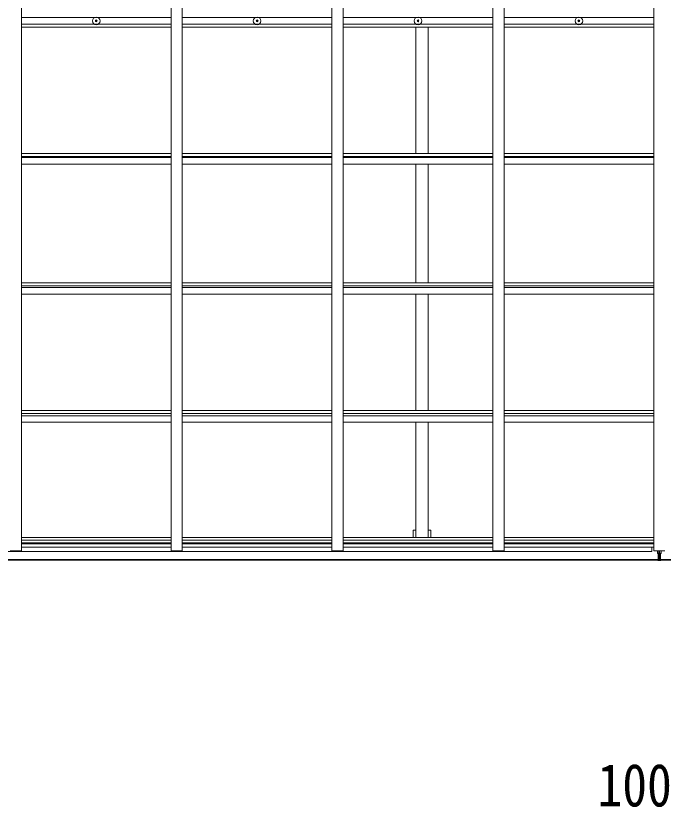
# Model space of a CAD drawing. Units: millimetres at full size, sheet at 1:40; details may follow other scales. Extents: x -11181 to 11305, y -7804 to 7716.
# Drawn here: x 1104 to 3985, y 618 to 4141 of the extents above; entities that cross this region are included whole.
import ezdxf
from ezdxf.enums import TextEntityAlignment as Align

# ---------------------------------------------------------------- set-up
doc = ezdxf.new("R2010")
doc.units = ezdxf.units.MM
doc.header["$LTSCALE"] = 40
for name, color, linetype, lineweight in [('0-1_本体', 4, 'Continuous', 9), ('0-3_ELV2', 4, 'Continuous', 9), ('0-4_TABLE1', 3, 'Continuous', 9), ('0-A_寸法', 6, 'Continuous', 9)]:
    doc.layers.add(name, color=color, linetype=linetype, lineweight=lineweight)
doc.styles.add('ＭＳ ゴシック', font='')
doc.styles.get('ＭＳ ゴシック').set_extended_font_data('MS Gothic')

msp = doc.modelspace()

# ---------------------------------------------------------------- linework, layer by layer
at = {"layer": '0-1_本体'}
for p, q in [((1128.63, 1760.17), (1128.63, 6476.54)), ((1794.63, 1760.17), (1794.63, 6476.54)), ((1844.63, 1760.17), (1844.63, 6476.54)), ((2510.63, 1760.17), (2510.63, 6476.54)), ((2560.63, 1760.17), (2560.63, 6476.54)), ((3226.63, 1760.17), (3226.63, 6476.54)), ((3276.63, 1760.17), (3276.63, 6476.54)), ((3942.63, 1760.17), (3942.63, 6476.54)), ((1128.63, 4133.36), (1794.63, 4133.36)), ((1844.63, 4133.36), (2510.63, 4133.36)), ((2560.63, 4133.36), (3226.63, 4133.36)), ((3276.63, 4133.36), (3942.63, 4133.36)), ((1128.63, 4103.36), (1794.63, 4103.36)), ((1128.63, 4090.36), (1794.63, 4090.36)), ((1844.63, 4103.36), (2510.63, 4103.36)), ((1844.63, 4090.36), (2510.63, 4090.36)), ((2560.63, 4103.36), (3226.63, 4103.36)), ((2560.63, 4090.36), (3226.63, 4090.36)), ((2884.13, 3527.72), (2884.13, 4090.36)), ((2939.13, 3527.72), (2939.13, 4090.36)), ((3276.63, 4103.36), (3942.63, 4103.36)), ((3276.63, 4090.36), (3942.63, 4090.36)), ((1128.63, 3527.72), (1794.63, 3527.72)), ((1844.63, 3527.72), (2510.63, 3527.72)), ((2560.63, 3527.72), (3226.63, 3527.72)), ((3276.63, 3527.72), (3942.63, 3527.72)), ((1128.63, 3514.7), (1794.63, 3514.7)), ((1128.63, 3510.86), (1794.63, 3510.86)), ((1844.63, 3514.7), (2510.63, 3514.7)), ((1844.63, 3510.86), (2510.63, 3510.86)), ((2560.63, 3514.7), (3226.63, 3514.7)), ((2560.63, 3510.86), (3226.63, 3510.86)), ((3276.63, 3514.7), (3942.63, 3514.7)), ((3276.63, 3510.86), (3942.63, 3510.86)), ((1128.63, 3481.07), (1794.63, 3481.07)), ((1844.63, 3481.07), (2510.63, 3481.07)), ((2560.63, 3481.07), (3226.63, 3481.07)), ((2884.13, 2952.36), (2884.13, 3481.07)), ((2939.13, 2952.36), (2939.13, 3481.07)), ((3276.63, 3481.07), (3942.63, 3481.07)), ((1128.62, 2939.41), (1794.62, 2939.41)), ((1128.63, 2952.36), (1794.63, 2952.36)), ((1128.63, 2932.01), (1794.63, 2932.01)), ((1844.62, 2939.41), (2510.62, 2939.41)), ((1844.63, 2952.36), (2510.63, 2952.36)), ((1844.63, 2932.01), (2510.63, 2932.01)), ((2560.62, 2939.41), (3226.62, 2939.41)), ((2560.63, 2952.36), (3226.63, 2952.36)), ((2560.63, 2932.01), (3226.63, 2932.01)), ((3276.62, 2939.41), (3942.62, 2939.41)), ((3276.63, 2952.36), (3942.63, 2952.36)), ((3276.63, 2932.01), (3942.63, 2932.01)), ((1128.63, 2902.6), (1794.63, 2902.6)), ((1844.63, 2902.6), (2510.63, 2902.6)), ((2560.63, 2902.6), (3226.63, 2902.6)), ((2884.13, 2383.99), (2884.13, 2902.6)), ((2939.13, 2383.99), (2939.13, 2902.6)), ((3276.63, 2902.6), (3942.63, 2902.6)), ((1128.63, 2383.99), (1794.63, 2383.99)), ((1128.63, 2371.15), (1794.63, 2371.15)), ((1128.63, 2361), (1794.63, 2361)), ((1844.63, 2383.99), (2510.63, 2383.99)), ((1844.63, 2371.15), (2510.63, 2371.15)), ((1844.63, 2361), (2510.63, 2361)), ((2560.63, 2383.99), (3226.63, 2383.99)), ((2560.63, 2371.15), (3226.63, 2371.15)), ((2560.63, 2361), (3226.63, 2361)), ((3276.63, 2383.99), (3942.63, 2383.99)), ((3276.63, 2371.15), (3942.63, 2371.15)), ((3276.63, 2361), (3942.63, 2361)), ((1128.63, 2332.03), (1794.63, 2332.03)), ((1844.63, 2332.03), (2510.63, 2332.03)), ((2560.63, 2332.03), (3226.63, 2332.03)), ((2884.13, 1819.04), (2884.13, 2332.03)), ((2939.13, 1819.04), (2939.13, 2332.03)), ((3276.63, 2332.03), (3942.63, 2332.03)), ((2872.13, 1851.87), (2884.13, 1851.87)), ((2872.13, 1851.87), (2872.13, 1819.04)), ((2951.13, 1851.87), (2939.13, 1851.87)), ((2951.13, 1851.87), (2951.13, 1819.04)), ((1128.63, 1819.04), (1794.63, 1819.04)), ((1128.63, 1806.21), (1794.63, 1806.21)), ((1844.63, 1819.04), (2510.63, 1819.04)), ((1844.63, 1806.21), (2510.63, 1806.21)), ((2560.63, 1819.04), (3226.63, 1819.04)), ((2560.63, 1806.21), (3226.63, 1806.21)), ((3276.63, 1819.04), (3942.63, 1819.04)), ((3276.63, 1806.21), (3942.63, 1806.21)), ((1128.63, 1794.87), (1794.63, 1794.87)), ((1128.63, 1791.08), (1794.63, 1791.08)), ((1128.63, 1775.13), (1794.63, 1775.13)), ((1844.63, 1794.87), (2510.63, 1794.87)), ((1844.63, 1791.08), (2510.63, 1791.08)), ((1844.63, 1775.13), (2510.63, 1775.13)), ((2560.63, 1794.87), (3226.63, 1794.87)), ((2560.63, 1791.08), (3226.63, 1791.08)), ((2560.63, 1775.13), (3226.63, 1775.13)), ((3276.63, 1794.87), (3942.63, 1794.87)), ((3276.63, 1791.08), (3942.63, 1791.08)), ((3276.63, 1775.13), (3942.63, 1775.13)), ((3933.63, 1756.85), (3933.63, 1775.13)), ((3933.63, 1756.85), (-1010.37, 1756.85)), ((1078.63, 1760.17), (1128.63, 1760.17)), ((1794.63, 1760.17), (1844.63, 1760.17)), ((2510.63, 1760.17), (2560.63, 1760.17)), ((3226.63, 1760.17), (3276.63, 1760.17)), ((3942.63, 1760.17), (3992.63, 1760.17)), ((-1042.87, 1720.3), (3961.13, 1720.3)), ((-1042.87, 1717.87), (3961.13, 1717.87)), ((8978.13, 1720.3), (3974.13, 1720.3)), ((8978.13, 1717.87), (3974.13, 1717.87))]:
    msp.add_line(p, q, dxfattribs=at)
at = {"layer": '0-3_ELV2'}
for p, q in [((1459.39, 4118.86), (1460.5, 4118.88)), ((1459.39, 4117.86), (1460.5, 4117.84)), ((1460.5, 4118.88), (1461.01, 4118.98)), ((1460.5, 4117.84), (1461.01, 4117.74)), ((1461.11, 4119.49), (1461.01, 4118.98)), ((1461.11, 4117.22), (1461.01, 4117.74)), ((1461.13, 4120.6), (1461.11, 4119.49)), ((1461.13, 4116.11), (1461.11, 4117.22)), ((1462.13, 4120.6), (1462.15, 4119.49)), ((1462.13, 4116.11), (1462.15, 4117.22)), ((1462.15, 4119.49), (1462.25, 4118.98)), ((1462.15, 4117.22), (1462.25, 4117.74)), ((1462.77, 4118.88), (1462.25, 4118.98)), ((1462.77, 4117.84), (1462.25, 4117.74)), ((1463.88, 4118.86), (1462.77, 4118.88)), ((1463.88, 4117.86), (1462.77, 4117.84)), ((2175.39, 4118.86), (2176.5, 4118.88)), ((2175.39, 4117.86), (2176.5, 4117.84)), ((2176.5, 4118.88), (2177.01, 4118.98)), ((2176.5, 4117.84), (2177.01, 4117.74)), ((2177.11, 4119.49), (2177.01, 4118.98)), ((2177.11, 4117.22), (2177.01, 4117.74)), ((2177.13, 4120.6), (2177.11, 4119.49)), ((2177.13, 4116.11), (2177.11, 4117.22)), ((2178.13, 4120.6), (2178.15, 4119.49)), ((2178.13, 4116.11), (2178.15, 4117.22)), ((2178.15, 4119.49), (2178.25, 4118.98)), ((2178.15, 4117.22), (2178.25, 4117.74)), ((2178.77, 4118.88), (2178.25, 4118.98)), ((2178.77, 4117.84), (2178.25, 4117.74)), ((2179.88, 4118.86), (2178.77, 4118.88)), ((2179.88, 4117.86), (2178.77, 4117.84)), ((2891.39, 4118.86), (2892.5, 4118.88)), ((2891.39, 4117.86), (2892.5, 4117.84)), ((2892.5, 4118.88), (2893.01, 4118.98)), ((2892.5, 4117.84), (2893.01, 4117.74)), ((2893.11, 4119.49), (2893.01, 4118.98)), ((2893.11, 4117.22), (2893.01, 4117.74)), ((2893.13, 4120.6), (2893.11, 4119.49)), ((2893.13, 4116.11), (2893.11, 4117.22)), ((2894.13, 4120.6), (2894.15, 4119.49)), ((2894.13, 4116.11), (2894.15, 4117.22)), ((2894.15, 4119.49), (2894.25, 4118.98)), ((2894.15, 4117.22), (2894.25, 4117.74)), ((2894.77, 4118.88), (2894.25, 4118.98)), ((2894.77, 4117.84), (2894.25, 4117.74)), ((2895.88, 4118.86), (2894.77, 4118.88)), ((2895.88, 4117.86), (2894.77, 4117.84)), ((3607.39, 4118.86), (3608.5, 4118.88)), ((3607.39, 4117.86), (3608.5, 4117.84)), ((3608.5, 4118.88), (3609.01, 4118.98)), ((3608.5, 4117.84), (3609.01, 4117.74)), ((3609.11, 4119.49), (3609.01, 4118.98)), ((3609.11, 4117.22), (3609.01, 4117.74)), ((3609.13, 4120.6), (3609.11, 4119.49)), ((3609.13, 4116.11), (3609.11, 4117.22)), ((3610.13, 4120.6), (3610.15, 4119.49)), ((3610.13, 4116.11), (3610.15, 4117.22)), ((3610.15, 4119.49), (3610.25, 4118.98)), ((3610.15, 4117.22), (3610.25, 4117.74)), ((3610.77, 4118.88), (3610.25, 4118.98)), ((3610.77, 4117.84), (3610.25, 4117.74)), ((3611.88, 4118.86), (3610.77, 4118.88)), ((3611.88, 4117.86), (3610.77, 4117.84))]:
    msp.add_line(p, q, dxfattribs=at)
for centre, radius in [((1461.63, 4118.36), 17), ((1461.63, 4118.36), 4), ((2177.63, 4118.36), 17), ((2177.63, 4118.36), 4), ((2893.63, 4118.36), 17), ((2893.63, 4118.36), 4), ((3609.63, 4118.36), 17), ((3609.63, 4118.36), 4)]:
    msp.add_circle(centre, radius, dxfattribs=at)
for centre, start, end in [((1461.63, 4118.36), 167.44414, 192.55586), ((1461.63, 4118.36), 77.44414, 102.55586), ((1461.63, 4118.36), 257.44414, 282.55586), ((1461.63, 4118.36), 347.44414, 12.55586), ((2177.63, 4118.36), 167.44414, 192.55586), ((2177.63, 4118.36), 77.44414, 102.55586), ((2177.63, 4118.36), 257.44414, 282.55586), ((2177.63, 4118.36), 347.44414, 12.55586), ((2893.63, 4118.36), 167.44414, 192.55586), ((2893.63, 4118.36), 77.44414, 102.55586), ((2893.63, 4118.36), 257.44414, 282.55586), ((2893.63, 4118.36), 347.44414, 12.55586), ((3609.63, 4118.36), 167.44414, 192.55586), ((3609.63, 4118.36), 77.44414, 102.55586), ((3609.63, 4118.36), 257.44414, 282.55586), ((3609.63, 4118.36), 347.44414, 12.55586)]:
    msp.add_arc(centre, 2.3, start, end, dxfattribs=at)
at = {"layer": '0-4_TABLE1'}
for p, q in [((3959.13, 1760.17), (3959.13, 1749.29)), ((3959.13, 1748.79), (3966.13, 1748.85)), ((3959.13, 1747.41), (3966.13, 1747.35)), ((3962.13, 1747.38), (3962.13, 1735.51)), ((3962.13, 1735.51), (3966.13, 1735.55)), ((3962.13, 1735.51), (3962.13, 1727.28)), ((3962.13, 1727.28), (3966.13, 1727.35)), ((3962.13, 1727.28), (3962.13, 1723.68)), ((3966.13, 1756.35), (3966.13, 1760.17)), ((3966.13, 1756.35), (3969.13, 1756.35)), ((3966.13, 1756.35), (3966.13, 1749.28)), ((3966.13, 1749.28), (3969.13, 1749.28)), ((3966.13, 1749.28), (3966.13, 1739.63)), ((3966.13, 1739.63), (3969.13, 1739.63)), ((3966.13, 1739.63), (3966.13, 1732.56)), ((3966.13, 1732.56), (3969.13, 1732.56)), ((3966.13, 1721.85), (3966.13, 1732.56)), ((3969.13, 1756.35), (3969.13, 1760.17)), ((3969.13, 1756.35), (3969.13, 1749.28)), ((3969.13, 1749.28), (3969.13, 1739.63)), ((3976.13, 1747.91), (3969.13, 1747.85)), ((3969.13, 1739.63), (3969.13, 1732.56)), ((3969.13, 1721.85), (3969.13, 1732.56)), ((3973.13, 1747.38), (3973.13, 1735.55)), ((3976.13, 1760.17), (3976.13, 1749.29)), ((3976.13, 1748.79), (3976.13, 1747.91)), ((3961.13, 1720.85), (3961.13, 1719.35)), ((3966.13, 1719.04), (3961.13, 1719.35)), ((3961.13, 1719.35), (3961.13, 1716.35)), ((3961.13, 1716.35), (3965.97, 1716.05)), ((3962.13, 1723.68), (3966.13, 1723.75)), ((3962.13, 1723.68), (3962.13, 1721.85)), ((3962.13, 1721.85), (3966.13, 1721.85)), ((3965.97, 1716.05), (3967.63, 1715.95)), ((3966.13, 1721.85), (3966.13, 1719.05)), ((3967.63, 1718.96), (3966.13, 1719.05)), ((3974.13, 1719.35), (3967.63, 1718.96)), ((3967.63, 1715.95), (3967.63, 1718.96)), ((3969.13, 1723.75), (3973.13, 1723.75)), ((3969.13, 1721.85), (3973.13, 1721.85)), ((3973.13, 1723.75), (3973.13, 1721.85)), ((3974.13, 1720.85), (3974.13, 1719.35))]:
    msp.add_line(p, q, dxfattribs=at)
for points in [[(3966.13, 1749.35), (3959.13, 1749.29), (3959.13, 1748.79), (3959.13, 1747.91)], [(3966.13, 1747.85), (3959.13, 1747.91), (3959.13, 1747.41)], [(3969.13, 1748.85), (3976.13, 1748.79), (3976.13, 1749.29), (3969.13, 1749.35)], [(3969.13, 1747.35), (3976.13, 1747.41), (3976.13, 1747.91)], [(3969.13, 1735.55), (3973.13, 1735.55), (3973.13, 1727.35)], [(3969.13, 1727.35), (3973.13, 1727.35), (3973.13, 1723.75)], [(3967.63, 1715.95), (3974.13, 1716.35), (3974.13, 1719.35)]]:
    msp.add_lwpolyline(points, dxfattribs=at)
for centre, start, end in [((3962.13, 1720.85), 90, 180), ((3973.13, 1720.85), 0, 90)]:
    msp.add_arc(centre, 1, start, end, dxfattribs=at)
for centre, major_axis, ratio, start_param, end_param in [((3966.15, 1719.05), (0.18, 2.99), 0.008711, 1.5718618, 3.1415927), ((3794.26, 1729.56), (171.87, -10.52), 0.017422, 0.0000005, 0.0010659)]:
    msp.add_ellipse(centre, major_axis=major_axis, ratio=ratio, start_param=start_param, end_param=end_param, dxfattribs=at)

# ---------------------------------------------------------------- texts
at = {"layer": '0-A_寸法', "color": 7, "style": 'ＭＳ ゴシック', "width": 0.85}
msp.add_text('10064', height=190.6, dxfattribs=at).set_placement((3692.63, 564.34), align=Align.BOTTOM_LEFT)

doc.saveas('drawing.dxf')
